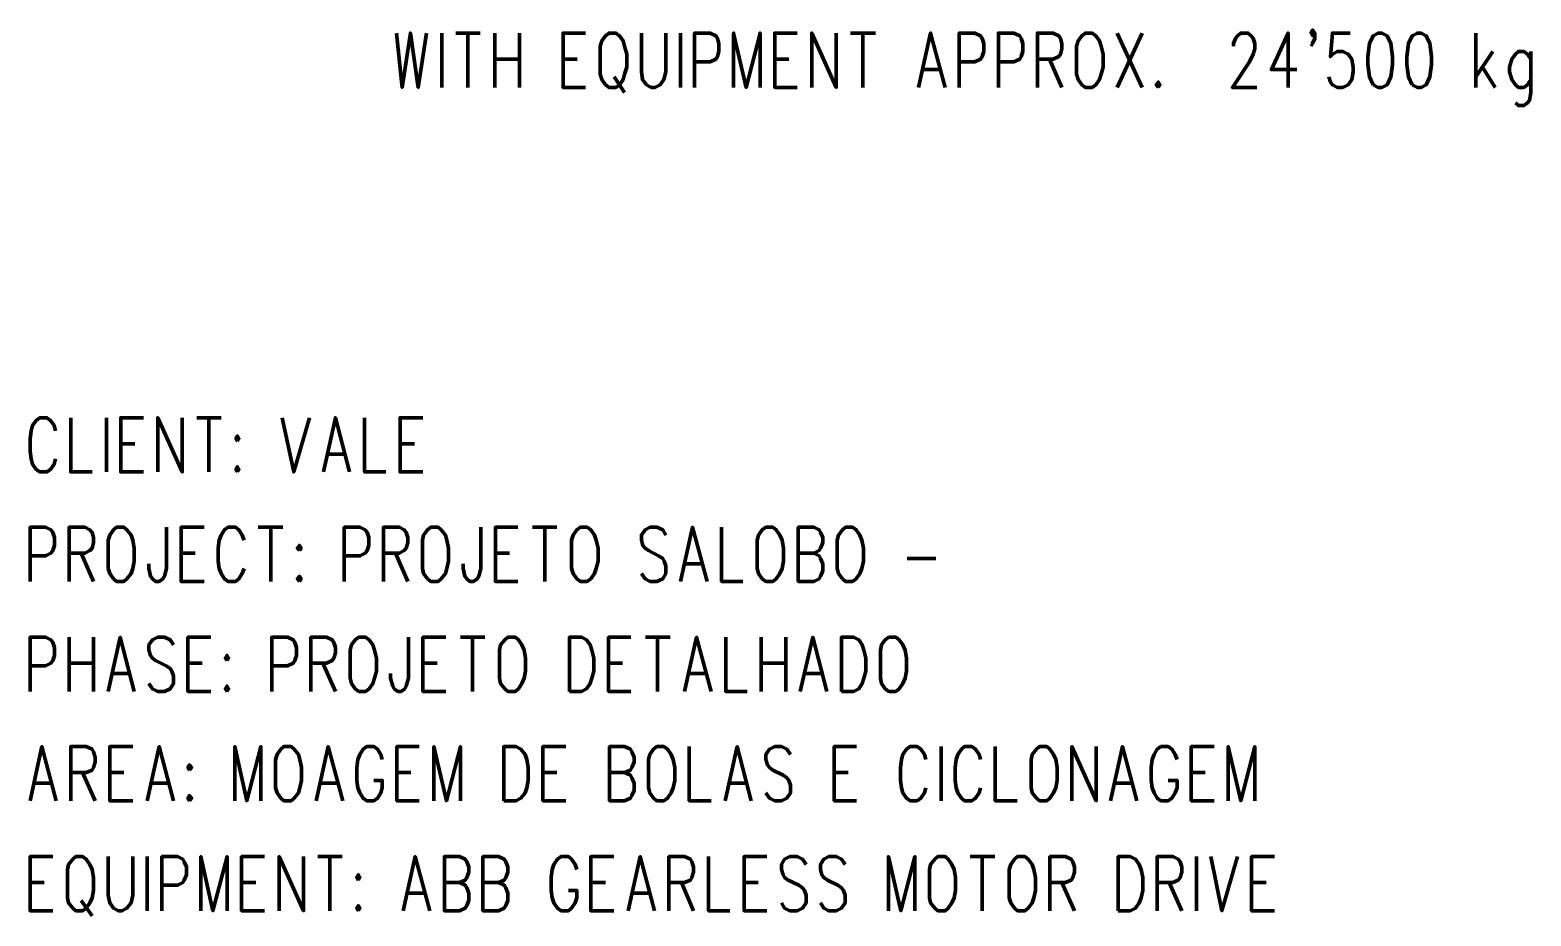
# Model space of a CAD drawing. Header units: metres. Extents: x 1223 to 5739, y -151236 to 19014.
# Drawn here: x 5558.7 to 5617.2, y -151099.6 to -151065.1 of the extents above; entities that cross this region are included whole.
import ezdxf

# ---------------------------------------------------------------- set-up
doc = ezdxf.new("R2010")
doc.units = ezdxf.units.M
doc.layers.add('PDF_Geometry', color=7, linetype='Continuous')

msp = doc.modelspace()

# ---------------------------------------------------------------- linework, layer by layer
at = {"layer": 'PDF_Geometry', "color": 8, "lineweight": 90}
for points in [[(5608.624, -151065.692), (5608.685, -151065.59), (5608.766, -151065.387), (5608.766, -151065.184), (5608.685, -151065.285), (5608.624, -151065.184), (5608.685, -151065.062), (5608.766, -151065.184)], [(5572.962, -151065.184), (5573.185, -151067.297), (5573.511, -151065.184), (5573.815, -151067.297), (5574.141, -151065.184)], [(5574.73, -151067.297), (5574.73, -151065.184)], [(5575.278, -151065.184), (5576.234, -151065.184)], [(5575.746, -151067.297), (5575.746, -151065.184)], [(5576.802, -151067.297), (5576.802, -151065.184)], [(5577.758, -151065.184), (5577.758, -151067.297)], [(5580.338, -151067.297), (5579.464, -151067.297), (5579.464, -151065.184), (5580.338, -151065.184)], [(5582.512, -151065.184), (5582.512, -151066.688), (5582.553, -151066.992), (5582.716, -151067.196), (5582.899, -151067.297), (5583.041, -151067.297), (5583.244, -151067.196), (5583.386, -151066.992), (5583.467, -151066.688), (5583.467, -151065.184)], [(5584.036, -151067.297), (5584.036, -151065.184)], [(5584.585, -151067.297), (5584.585, -151065.184), (5585.195, -151065.184), (5585.418, -151065.285), (5585.479, -151065.387), (5585.54, -151065.59), (5585.54, -151065.895), (5585.479, -151066.098), (5585.418, -151066.2), (5585.195, -151066.301), (5584.585, -151066.301)], [(5586.109, -151067.297), (5586.109, -151065.184), (5586.597, -151067.297), (5587.145, -151065.184), (5587.145, -151067.297)], [(5588.588, -151067.297), (5587.714, -151067.297), (5587.714, -151065.184), (5588.588, -151065.184)], [(5589.157, -151067.297), (5589.157, -151065.184), (5590.112, -151067.297), (5590.112, -151065.184)], [(5590.661, -151065.184), (5591.636, -151065.184)], [(5591.148, -151067.297), (5591.148, -151065.184)], [(5593.323, -151067.297), (5593.79, -151065.184), (5594.359, -151067.297)], [(5594.908, -151067.297), (5594.908, -151065.184), (5595.517, -151065.184), (5595.741, -151065.285), (5595.802, -151065.387), (5595.863, -151065.59), (5595.863, -151065.895), (5595.802, -151066.098), (5595.741, -151066.2), (5595.517, -151066.301), (5594.908, -151066.301)], [(5596.432, -151067.297), (5596.432, -151065.184), (5597.041, -151065.184), (5597.265, -151065.285), (5597.326, -151065.387), (5597.387, -151065.59), (5597.387, -151065.895), (5597.326, -151066.098), (5597.265, -151066.2), (5597.041, -151066.301), (5596.432, -151066.301)], [(5597.956, -151067.297), (5597.956, -151065.184), (5598.565, -151065.184), (5598.789, -151065.285), (5598.85, -151065.387), (5598.911, -151065.59), (5598.911, -151065.793), (5598.85, -151065.997), (5598.789, -151066.098), (5598.565, -151066.2), (5597.956, -151066.2)], [(5601.065, -151067.297), (5602.04, -151065.184)], [(5601.065, -151065.184), (5602.04, -151067.297)], [(5606.51, -151067.297), (5605.555, -151067.297), (5606.226, -151066.301), (5606.368, -151065.997), (5606.429, -151065.793), (5606.429, -151065.59), (5606.368, -151065.387), (5606.287, -151065.285), (5606.165, -151065.184), (5605.881, -151065.184), (5605.759, -151065.285), (5605.677, -151065.387), (5605.596, -151065.59), (5605.596, -151065.692)], [(5607.73, -151067.297), (5607.73, -151065.184), (5607.079, -151066.606), (5608.075, -151066.606)], [(5609.315, -151066.891), (5609.376, -151067.094), (5609.457, -151067.196), (5609.66, -151067.297), (5609.863, -151067.297), (5610.067, -151067.196), (5610.209, -151066.992), (5610.27, -151066.688), (5610.27, -151066.505), (5610.209, -151066.2), (5610.067, -151065.997), (5609.863, -151065.895), (5609.66, -151065.895), (5609.457, -151065.997), (5609.376, -151066.098), (5609.457, -151065.184), (5610.148, -151065.184)], [(5615.045, -151067.297), (5615.045, -151065.184)], [(5576.802, -151066.2), (5577.758, -151066.2)], [(5579.464, -151066.2), (5580.013, -151066.2)], [(5587.714, -151066.2), (5588.263, -151066.2)], [(5598.423, -151066.2), (5598.911, -151067.297)], [(5615.716, -151065.895), (5615.045, -151066.891)], [(5617.199, -151066.2), (5617.057, -151065.997), (5616.914, -151065.895), (5616.711, -151065.895), (5616.589, -151065.997), (5616.447, -151066.2), (5616.366, -151066.505), (5616.366, -151066.688), (5616.447, -151066.992), (5616.589, -151067.196), (5616.711, -151067.297), (5616.914, -151067.297), (5617.057, -151067.196), (5617.199, -151066.992)], [(5616.589, -151067.907), (5616.711, -151068.008), (5616.914, -151068.008), (5617.057, -151067.907), (5617.138, -151067.805), (5617.199, -151067.5), (5617.199, -151065.895)], [(5593.465, -151066.606), (5594.156, -151066.606)], [(5615.309, -151066.505), (5615.797, -151067.297)], [(5581.456, -151066.891), (5581.862, -151067.5)], [(5559.673, -151081.785), (5559.612, -151081.989), (5559.469, -151082.192), (5559.327, -151082.293), (5559.063, -151082.293), (5558.921, -151082.192), (5558.779, -151081.989), (5558.718, -151081.785), (5558.677, -151081.501), (5558.677, -151080.993), (5558.718, -151080.688), (5558.779, -151080.485), (5558.921, -151080.282), (5559.063, -151080.18), (5559.327, -151080.18), (5559.469, -151080.282), (5559.612, -151080.485), (5559.673, -151080.688)], [(5561.095, -151082.293), (5560.262, -151082.293), (5560.262, -151080.18)], [(5561.664, -151082.293), (5561.664, -151080.18)], [(5563.107, -151082.293), (5562.213, -151082.293), (5562.213, -151080.18), (5563.107, -151080.18)], [(5563.655, -151082.293), (5563.655, -151080.18), (5564.61, -151082.293), (5564.61, -151080.18)], [(5565.179, -151080.18), (5566.134, -151080.18)], [(5565.647, -151082.293), (5565.647, -151080.18)], [(5568.512, -151080.18), (5568.959, -151082.293), (5569.569, -151080.18)], [(5570.117, -151082.293), (5570.585, -151080.18), (5571.133, -151082.293)], [(5572.556, -151082.293), (5571.722, -151082.293), (5571.722, -151080.18)], [(5573.998, -151082.293), (5573.104, -151082.293), (5573.104, -151080.18), (5573.998, -151080.18)], [(5562.213, -151081.196), (5562.761, -151081.196)], [(5573.104, -151081.196), (5573.673, -151081.196)], [(5570.259, -151081.602), (5570.95, -151081.602)], [(5558.677, -151086.561), (5558.677, -151084.447), (5559.287, -151084.447), (5559.49, -151084.549), (5559.571, -151084.651), (5559.632, -151084.854), (5559.632, -151085.159), (5559.571, -151085.362), (5559.49, -151085.463), (5559.287, -151085.565), (5558.677, -151085.565)], [(5560.201, -151086.561), (5560.201, -151084.447), (5560.811, -151084.447), (5561.014, -151084.549), (5561.095, -151084.651), (5561.156, -151084.854), (5561.156, -151085.057), (5561.095, -151085.26), (5561.014, -151085.362), (5560.811, -151085.463), (5560.201, -151085.463)], [(5563.31, -151085.87), (5563.31, -151086.053), (5563.371, -151086.357), (5563.452, -151086.459), (5563.574, -151086.561), (5563.716, -151086.561), (5563.859, -151086.459), (5563.92, -151086.357), (5564.001, -151086.053), (5564.001, -151084.447)], [(5565.464, -151086.561), (5564.57, -151086.561), (5564.57, -151084.447), (5565.464, -151084.447)], [(5567.029, -151086.053), (5566.947, -151086.256), (5566.825, -151086.459), (5566.683, -151086.561), (5566.399, -151086.561), (5566.256, -151086.459), (5566.134, -151086.256), (5566.053, -151086.053), (5566.013, -151085.768), (5566.013, -151085.26), (5566.053, -151084.955), (5566.134, -151084.752), (5566.256, -151084.549), (5566.399, -151084.447), (5566.683, -151084.447), (5566.825, -151084.549), (5566.947, -151084.752), (5567.029, -151084.955)], [(5567.577, -151084.447), (5568.532, -151084.447)], [(5568.065, -151086.561), (5568.065, -151084.447)], [(5570.93, -151086.561), (5570.93, -151084.447), (5571.54, -151084.447), (5571.743, -151084.549), (5571.824, -151084.651), (5571.885, -151084.854), (5571.885, -151085.159), (5571.824, -151085.362), (5571.743, -151085.463), (5571.54, -151085.565), (5570.93, -151085.565)], [(5572.454, -151086.561), (5572.454, -151084.447), (5573.064, -151084.447), (5573.267, -151084.549), (5573.348, -151084.651), (5573.409, -151084.854), (5573.409, -151085.057), (5573.348, -151085.26), (5573.267, -151085.362), (5573.064, -151085.463), (5572.454, -151085.463)], [(5575.563, -151085.87), (5575.563, -151086.053), (5575.624, -151086.357), (5575.705, -151086.459), (5575.827, -151086.561), (5575.969, -151086.561), (5576.112, -151086.459), (5576.173, -151086.357), (5576.254, -151086.053), (5576.254, -151084.447)], [(5577.697, -151086.561), (5576.823, -151086.561), (5576.823, -151084.447), (5577.697, -151084.447)], [(5578.266, -151084.447), (5579.221, -151084.447)], [(5578.753, -151086.561), (5578.753, -151084.447)], [(5582.512, -151086.256), (5582.655, -151086.459), (5582.858, -151086.561), (5583.122, -151086.561), (5583.346, -151086.459), (5583.467, -151086.256), (5583.467, -151085.951), (5583.407, -151085.768), (5583.346, -151085.667), (5583.183, -151085.565), (5582.797, -151085.362), (5582.655, -151085.26), (5582.573, -151085.159), (5582.512, -151084.955), (5582.512, -151084.752), (5582.655, -151084.549), (5582.858, -151084.447), (5583.122, -151084.447), (5583.346, -151084.549), (5583.467, -151084.752)], [(5584.036, -151086.561), (5584.504, -151084.447), (5585.073, -151086.561)], [(5586.475, -151086.561), (5585.642, -151086.561), (5585.642, -151084.447)], [(5588.629, -151085.463), (5589.238, -151085.463), (5589.442, -151085.362), (5589.503, -151085.26), (5589.584, -151085.057), (5589.584, -151084.854), (5589.503, -151084.651), (5589.442, -151084.549), (5589.238, -151084.447), (5588.629, -151084.447), (5588.629, -151086.561), (5589.238, -151086.561), (5589.442, -151086.459), (5589.503, -151086.357), (5589.584, -151086.154), (5589.584, -151085.87), (5589.503, -151085.667), (5589.442, -151085.565), (5589.238, -151085.463)], [(5560.668, -151085.463), (5561.156, -151086.561)], [(5564.57, -151085.463), (5565.118, -151085.463)], [(5572.921, -151085.463), (5573.409, -151086.561)], [(5576.823, -151085.463), (5577.371, -151085.463)], [(5584.179, -151085.87), (5584.87, -151085.87)], [(5592.876, -151085.667), (5593.993, -151085.667)], [(5558.677, -151090.848), (5558.677, -151088.735), (5559.287, -151088.735), (5559.49, -151088.836), (5559.571, -151088.938), (5559.632, -151089.141), (5559.632, -151089.446), (5559.571, -151089.649), (5559.49, -151089.751), (5559.287, -151089.852), (5558.677, -151089.852)], [(5560.201, -151090.848), (5560.201, -151088.735)], [(5561.156, -151088.735), (5561.156, -151090.848)], [(5561.725, -151090.848), (5562.192, -151088.735), (5562.741, -151090.848)], [(5563.31, -151090.543), (5563.452, -151090.747), (5563.655, -151090.848), (5563.92, -151090.848), (5564.143, -151090.747), (5564.265, -151090.543), (5564.265, -151090.239), (5564.204, -151090.056), (5564.143, -151089.954), (5563.98, -151089.852), (5563.574, -151089.649), (5563.452, -151089.548), (5563.371, -151089.446), (5563.31, -151089.243), (5563.31, -151089.04), (5563.452, -151088.836), (5563.655, -151088.735), (5563.92, -151088.735), (5564.143, -151088.836), (5564.265, -151089.04)], [(5565.728, -151090.848), (5564.834, -151090.848), (5564.834, -151088.735), (5565.728, -151088.735)], [(5568.105, -151090.848), (5568.105, -151088.735), (5568.715, -151088.735), (5568.939, -151088.836), (5569, -151088.938), (5569.061, -151089.141), (5569.061, -151089.446), (5569, -151089.649), (5568.939, -151089.751), (5568.715, -151089.852), (5568.105, -151089.852)], [(5569.629, -151090.848), (5569.629, -151088.735), (5570.239, -151088.735), (5570.463, -151088.836), (5570.524, -151088.938), (5570.585, -151089.141), (5570.585, -151089.344), (5570.524, -151089.548), (5570.463, -151089.649), (5570.239, -151089.751), (5569.629, -151089.751)], [(5572.738, -151090.157), (5572.738, -151090.34), (5572.82, -151090.645), (5572.881, -151090.747), (5573.023, -151090.848), (5573.145, -151090.848), (5573.287, -151090.747), (5573.348, -151090.645), (5573.429, -151090.34), (5573.429, -151088.735)], [(5574.892, -151090.848), (5573.998, -151090.848), (5573.998, -151088.735), (5574.892, -151088.735)], [(5575.461, -151088.735), (5576.416, -151088.735)], [(5575.929, -151090.848), (5575.929, -151088.735)], [(5582.106, -151090.848), (5581.232, -151090.848), (5581.232, -151088.735), (5582.106, -151088.735)], [(5582.675, -151088.735), (5583.63, -151088.735)], [(5583.142, -151090.848), (5583.142, -151088.735)], [(5584.199, -151090.848), (5584.666, -151088.735), (5585.235, -151090.848)], [(5586.637, -151090.848), (5585.804, -151090.848), (5585.804, -151088.735)], [(5587.186, -151090.848), (5587.186, -151088.735)], [(5588.141, -151088.735), (5588.141, -151090.848)], [(5588.71, -151090.848), (5589.198, -151088.735), (5589.746, -151090.848)], [(5560.201, -151089.751), (5561.156, -151089.751)], [(5561.867, -151090.157), (5562.538, -151090.157)], [(5564.834, -151089.751), (5565.383, -151089.751)], [(5570.097, -151089.751), (5570.585, -151090.848)], [(5573.998, -151089.751), (5574.547, -151089.751)], [(5581.232, -151089.751), (5581.781, -151089.751)], [(5584.341, -151090.157), (5585.032, -151090.157)], [(5587.186, -151089.751), (5588.141, -151089.751)], [(5588.852, -151090.157), (5589.543, -151090.157)], [(5558.677, -151095.115), (5559.144, -151093.002), (5559.693, -151095.115)], [(5560.262, -151095.115), (5560.262, -151093.002), (5560.871, -151093.002), (5561.095, -151093.104), (5561.156, -151093.205), (5561.217, -151093.408), (5561.217, -151093.612), (5561.156, -151093.815), (5561.095, -151093.916), (5560.871, -151094.018), (5560.262, -151094.018)], [(5562.68, -151095.115), (5561.786, -151095.115), (5561.786, -151093.002), (5562.68, -151093.002)], [(5563.249, -151095.115), (5563.716, -151093.002), (5564.265, -151095.115)], [(5566.663, -151095.115), (5566.663, -151093.002), (5567.13, -151095.115), (5567.679, -151093.002), (5567.679, -151095.115)], [(5569.833, -151095.115), (5570.3, -151093.002), (5570.869, -151095.115)], [(5572.088, -151094.323), (5572.413, -151094.323), (5572.413, -151094.607), (5572.352, -151094.811), (5572.23, -151095.014), (5572.088, -151095.115), (5571.804, -151095.115), (5571.661, -151095.014), (5571.54, -151094.811), (5571.458, -151094.607), (5571.418, -151094.323), (5571.418, -151093.815), (5571.458, -151093.51), (5571.54, -151093.307), (5571.661, -151093.104), (5571.804, -151093.002), (5572.088, -151093.002), (5572.23, -151093.104), (5572.352, -151093.307), (5572.413, -151093.51)], [(5573.856, -151095.115), (5572.982, -151095.115), (5572.982, -151093.002), (5573.856, -151093.002)], [(5574.425, -151095.115), (5574.425, -151093.002), (5574.913, -151095.115), (5575.461, -151093.002), (5575.461, -151095.115)], [(5579.566, -151095.115), (5578.672, -151095.115), (5578.672, -151093.002), (5579.566, -151093.002)], [(5581.273, -151094.018), (5581.862, -151094.018), (5582.086, -151093.916), (5582.147, -151093.815), (5582.228, -151093.612), (5582.228, -151093.408), (5582.147, -151093.205), (5582.086, -151093.104), (5581.862, -151093.002), (5581.273, -151093.002), (5581.273, -151095.115), (5581.862, -151095.115), (5582.086, -151095.014), (5582.147, -151094.912), (5582.228, -151094.709), (5582.228, -151094.424), (5582.147, -151094.221), (5582.086, -151094.12), (5581.862, -151094.018)], [(5585.235, -151095.115), (5584.382, -151095.115), (5584.382, -151093.002)], [(5585.784, -151095.115), (5586.251, -151093.002), (5586.8, -151095.115)], [(5587.369, -151094.811), (5587.511, -151095.014), (5587.714, -151095.115), (5587.979, -151095.115), (5588.182, -151095.014), (5588.324, -151094.811), (5588.324, -151094.506), (5588.263, -151094.323), (5588.182, -151094.221), (5588.039, -151094.12), (5587.633, -151093.916), (5587.511, -151093.815), (5587.43, -151093.713), (5587.369, -151093.51), (5587.369, -151093.307), (5587.511, -151093.104), (5587.714, -151093.002), (5587.979, -151093.002), (5588.182, -151093.104), (5588.324, -151093.307)], [(5590.905, -151095.115), (5590.031, -151095.115), (5590.031, -151093.002), (5590.905, -151093.002)], [(5593.607, -151094.607), (5593.546, -151094.811), (5593.404, -151095.014), (5593.262, -151095.115), (5592.998, -151095.115), (5592.855, -151095.014), (5592.713, -151094.811), (5592.652, -151094.607), (5592.612, -151094.323), (5592.612, -151093.815), (5592.652, -151093.51), (5592.713, -151093.307), (5592.855, -151093.104), (5592.998, -151093.002), (5593.262, -151093.002), (5593.404, -151093.104), (5593.546, -151093.307), (5593.607, -151093.51)], [(5594.197, -151095.115), (5594.197, -151093.002)], [(5595.741, -151094.607), (5595.68, -151094.811), (5595.538, -151095.014), (5595.395, -151095.115), (5595.111, -151095.115), (5594.989, -151095.014), (5594.847, -151094.811), (5594.786, -151094.607), (5594.745, -151094.323), (5594.745, -151093.815), (5594.786, -151093.51), (5594.847, -151093.307), (5594.989, -151093.104), (5595.111, -151093.002), (5595.395, -151093.002), (5595.538, -151093.104), (5595.68, -151093.307), (5595.741, -151093.51)], [(5597.163, -151095.115), (5596.31, -151095.115), (5596.31, -151093.002)], [(5599.297, -151095.115), (5599.297, -151093.002), (5600.252, -151095.115), (5600.252, -151093.002)], [(5600.801, -151095.115), (5601.268, -151093.002), (5601.837, -151095.115)], [(5603.056, -151094.323), (5603.401, -151094.323), (5603.401, -151094.607), (5603.32, -151094.811), (5603.198, -151095.014), (5603.056, -151095.115), (5602.772, -151095.115), (5602.629, -151095.014), (5602.507, -151094.811), (5602.426, -151094.607), (5602.385, -151094.323), (5602.385, -151093.815), (5602.426, -151093.51), (5602.507, -151093.307), (5602.629, -151093.104), (5602.772, -151093.002), (5603.056, -151093.002), (5603.198, -151093.104), (5603.32, -151093.307), (5603.401, -151093.51)], [(5604.844, -151095.115), (5603.95, -151095.115), (5603.95, -151093.002), (5604.844, -151093.002)], [(5605.393, -151095.115), (5605.393, -151093.002), (5605.881, -151095.115), (5606.429, -151093.002), (5606.429, -151095.115)], [(5560.729, -151094.018), (5561.217, -151095.115)], [(5561.786, -151094.018), (5562.335, -151094.018)], [(5572.982, -151094.018), (5573.531, -151094.018)], [(5578.672, -151094.018), (5579.221, -151094.018)], [(5590.031, -151094.018), (5590.58, -151094.018)], [(5603.95, -151094.018), (5604.499, -151094.018)], [(5558.819, -151094.424), (5559.49, -151094.424)], [(5563.371, -151094.424), (5564.062, -151094.424)], [(5569.975, -151094.424), (5570.666, -151094.424)], [(5585.906, -151094.424), (5586.597, -151094.424)], [(5600.943, -151094.424), (5601.634, -151094.424)], [(5559.571, -151099.403), (5558.677, -151099.403), (5558.677, -151097.29), (5559.571, -151097.29)], [(5561.725, -151097.29), (5561.725, -151098.793), (5561.786, -151099.098), (5561.928, -151099.301), (5562.131, -151099.403), (5562.253, -151099.403), (5562.456, -151099.301), (5562.619, -151099.098), (5562.68, -151098.793), (5562.68, -151097.29)], [(5563.249, -151099.403), (5563.249, -151097.29)], [(5563.818, -151099.403), (5563.818, -151097.29), (5564.428, -151097.29), (5564.631, -151097.391), (5564.692, -151097.493), (5564.773, -151097.696), (5564.773, -151098.001), (5564.692, -151098.204), (5564.631, -151098.306), (5564.428, -151098.407), (5563.818, -151098.407)], [(5565.342, -151099.403), (5565.342, -151097.29), (5565.809, -151099.403), (5566.358, -151097.29), (5566.358, -151099.403)], [(5567.821, -151099.403), (5566.927, -151099.403), (5566.927, -151097.29), (5567.821, -151097.29)], [(5568.39, -151099.403), (5568.39, -151097.29), (5569.345, -151099.403), (5569.345, -151097.29)], [(5569.894, -151097.29), (5570.849, -151097.29)], [(5570.361, -151099.403), (5570.361, -151097.29)], [(5573.226, -151099.403), (5573.693, -151097.29), (5574.262, -151099.403)], [(5574.831, -151098.306), (5575.421, -151098.306), (5575.644, -151098.204), (5575.705, -151098.102), (5575.786, -151097.899), (5575.786, -151097.696), (5575.705, -151097.493), (5575.644, -151097.391), (5575.421, -151097.29), (5574.831, -151097.29), (5574.831, -151099.403), (5575.421, -151099.403), (5575.644, -151099.301), (5575.705, -151099.2), (5575.786, -151098.997), (5575.786, -151098.712), (5575.705, -151098.509), (5575.644, -151098.407), (5575.421, -151098.306)], [(5576.335, -151098.306), (5576.945, -151098.306), (5577.168, -151098.204), (5577.229, -151098.102), (5577.31, -151097.899), (5577.31, -151097.696), (5577.229, -151097.493), (5577.168, -151097.391), (5576.945, -151097.29), (5576.335, -151097.29), (5576.335, -151099.403), (5576.945, -151099.403), (5577.168, -151099.301), (5577.229, -151099.2), (5577.31, -151098.997), (5577.31, -151098.712), (5577.229, -151098.509), (5577.168, -151098.407), (5576.945, -151098.306)], [(5579.668, -151098.61), (5579.993, -151098.61), (5579.993, -151098.895), (5579.932, -151099.098), (5579.79, -151099.301), (5579.668, -151099.403), (5579.383, -151099.403), (5579.241, -151099.301), (5579.099, -151099.098), (5579.038, -151098.895), (5578.997, -151098.61), (5578.997, -151098.102), (5579.038, -151097.798), (5579.099, -151097.594), (5579.241, -151097.391), (5579.383, -151097.29), (5579.668, -151097.29), (5579.79, -151097.391), (5579.932, -151097.594), (5579.993, -151097.798)], [(5581.435, -151099.403), (5580.541, -151099.403), (5580.541, -151097.29), (5581.435, -151097.29)], [(5582.004, -151099.403), (5582.472, -151097.29), (5583.02, -151099.403)], [(5583.589, -151099.403), (5583.589, -151097.29), (5584.199, -151097.29), (5584.423, -151097.391), (5584.483, -151097.493), (5584.544, -151097.696), (5584.544, -151097.899), (5584.483, -151098.102), (5584.423, -151098.204), (5584.199, -151098.306), (5583.589, -151098.306)], [(5585.967, -151099.403), (5585.134, -151099.403), (5585.134, -151097.29)], [(5587.41, -151099.403), (5586.515, -151099.403), (5586.515, -151097.29), (5587.41, -151097.29)], [(5587.979, -151099.098), (5588.1, -151099.301), (5588.304, -151099.403), (5588.588, -151099.403), (5588.791, -151099.301), (5588.934, -151099.098), (5588.934, -151098.793), (5588.873, -151098.61), (5588.791, -151098.509), (5588.649, -151098.407), (5588.243, -151098.204), (5588.1, -151098.102), (5588.039, -151098.001), (5587.979, -151097.798), (5587.979, -151097.594), (5588.1, -151097.391), (5588.304, -151097.29), (5588.588, -151097.29), (5588.791, -151097.391), (5588.934, -151097.594)], [(5589.503, -151099.098), (5589.624, -151099.301), (5589.828, -151099.403), (5590.112, -151099.403), (5590.315, -151099.301), (5590.458, -151099.098), (5590.458, -151098.793), (5590.397, -151098.61), (5590.315, -151098.509), (5590.173, -151098.407), (5589.767, -151098.204), (5589.624, -151098.102), (5589.543, -151098.001), (5589.503, -151097.798), (5589.503, -151097.594), (5589.624, -151097.391), (5589.828, -151097.29), (5590.112, -151097.29), (5590.315, -151097.391), (5590.458, -151097.594)], [(5592.144, -151099.403), (5592.144, -151097.29), (5592.632, -151099.403), (5593.181, -151097.29), (5593.181, -151099.403)], [(5595.334, -151097.29), (5596.289, -151097.29)], [(5595.802, -151099.403), (5595.802, -151097.29)], [(5598.443, -151099.403), (5598.443, -151097.29), (5599.053, -151097.29), (5599.277, -151097.391), (5599.337, -151097.493), (5599.398, -151097.696), (5599.398, -151097.899), (5599.337, -151098.102), (5599.277, -151098.204), (5599.053, -151098.306), (5598.443, -151098.306)], [(5602.629, -151099.403), (5602.629, -151097.29), (5603.239, -151097.29), (5603.442, -151097.391), (5603.523, -151097.493), (5603.584, -151097.696), (5603.584, -151097.899), (5603.523, -151098.102), (5603.442, -151098.204), (5603.239, -151098.306), (5602.629, -151098.306)], [(5604.153, -151099.403), (5604.153, -151097.29)], [(5604.722, -151097.29), (5605.149, -151099.403), (5605.759, -151097.29)], [(5607.201, -151099.403), (5606.307, -151099.403), (5606.307, -151097.29), (5607.201, -151097.29)], [(5558.677, -151098.306), (5559.226, -151098.306)], [(5566.927, -151098.306), (5567.476, -151098.306)], [(5580.541, -151098.306), (5581.11, -151098.306)], [(5584.077, -151098.306), (5584.544, -151099.403)], [(5586.515, -151098.306), (5587.064, -151098.306)], [(5598.911, -151098.306), (5599.398, -151099.403)], [(5603.097, -151098.306), (5603.584, -151099.403)], [(5606.307, -151098.306), (5606.876, -151098.306)], [(5560.668, -151098.997), (5561.095, -151099.606)], [(5573.368, -151098.712), (5574.059, -151098.712)], [(5582.147, -151098.712), (5582.817, -151098.712)]]:
    msp.add_lwpolyline(points, dxfattribs=at)
for points in [[(5581.11, -151067.196), (5581.253, -151067.297), (5581.517, -151067.297), (5581.659, -151067.196), (5581.801, -151066.992), (5581.862, -151066.789), (5581.943, -151066.505), (5581.943, -151065.997), (5581.862, -151065.692), (5581.801, -151065.489), (5581.659, -151065.285), (5581.517, -151065.184), (5581.253, -151065.184), (5581.11, -151065.285), (5580.968, -151065.489), (5580.907, -151065.692), (5580.907, -151065.997), (5580.907, -151066.505), (5580.907, -151066.789), (5580.968, -151066.992)], [(5599.683, -151067.196), (5599.825, -151067.297), (5600.089, -151067.297), (5600.232, -151067.196), (5600.374, -151066.992), (5600.435, -151066.789), (5600.516, -151066.505), (5600.516, -151065.997), (5600.435, -151065.692), (5600.374, -151065.489), (5600.232, -151065.285), (5600.089, -151065.184), (5599.825, -151065.184), (5599.683, -151065.285), (5599.541, -151065.489), (5599.48, -151065.692), (5599.48, -151065.997), (5599.48, -151066.505), (5599.48, -151066.789), (5599.541, -151066.992)], [(5611.042, -151067.196), (5611.245, -151067.297), (5611.387, -151067.297), (5611.591, -151067.196), (5611.733, -151066.891), (5611.794, -151066.403), (5611.794, -151066.098), (5611.733, -151065.59), (5611.591, -151065.285), (5611.387, -151065.184), (5611.245, -151065.184), (5611.042, -151065.285), (5610.9, -151065.59), (5610.839, -151066.098), (5610.839, -151066.403), (5610.9, -151066.891)], [(5612.566, -151067.196), (5612.769, -151067.297), (5612.911, -151067.297), (5613.115, -151067.196), (5613.257, -151066.891), (5613.318, -151066.403), (5613.318, -151066.098), (5613.257, -151065.59), (5613.115, -151065.285), (5612.911, -151065.184), (5612.769, -151065.184), (5612.566, -151065.285), (5612.424, -151065.59), (5612.363, -151066.098), (5612.363, -151066.403), (5612.424, -151066.891)], [(5602.67, -151067.297), (5602.731, -151067.196), (5602.67, -151067.094), (5602.589, -151067.196)], [(5566.764, -151081.094), (5566.825, -151080.993), (5566.764, -151080.891), (5566.703, -151080.993)], [(5566.764, -151082.293), (5566.825, -151082.192), (5566.764, -151082.09), (5566.703, -151082.192)], [(5561.928, -151086.459), (5562.05, -151086.561), (5562.335, -151086.561), (5562.456, -151086.459), (5562.619, -151086.256), (5562.68, -151086.053), (5562.741, -151085.768), (5562.741, -151085.26), (5562.68, -151084.955), (5562.619, -151084.752), (5562.456, -151084.549), (5562.335, -151084.447), (5562.05, -151084.447), (5561.928, -151084.549), (5561.786, -151084.752), (5561.725, -151084.955), (5561.725, -151085.26), (5561.725, -151085.768), (5561.725, -151086.053), (5561.786, -151086.256)], [(5574.181, -151086.459), (5574.303, -151086.561), (5574.588, -151086.561), (5574.709, -151086.459), (5574.872, -151086.256), (5574.933, -151086.053), (5574.994, -151085.768), (5574.994, -151085.26), (5574.933, -151084.955), (5574.872, -151084.752), (5574.709, -151084.549), (5574.588, -151084.447), (5574.303, -151084.447), (5574.181, -151084.549), (5574.019, -151084.752), (5573.978, -151084.955), (5573.978, -151085.26), (5573.978, -151085.768), (5573.978, -151086.053), (5574.019, -151086.256)], [(5579.993, -151086.459), (5580.135, -151086.561), (5580.399, -151086.561), (5580.541, -151086.459), (5580.684, -151086.256), (5580.745, -151086.053), (5580.826, -151085.768), (5580.826, -151085.26), (5580.745, -151084.955), (5580.684, -151084.752), (5580.541, -151084.549), (5580.399, -151084.447), (5580.135, -151084.447), (5579.993, -151084.549), (5579.851, -151084.752), (5579.79, -151084.955), (5579.79, -151085.26), (5579.79, -151085.768), (5579.79, -151086.053), (5579.851, -151086.256)], [(5587.227, -151086.459), (5587.369, -151086.561), (5587.633, -151086.561), (5587.775, -151086.459), (5587.918, -151086.256), (5587.999, -151086.053), (5588.06, -151085.768), (5588.06, -151085.26), (5587.999, -151084.955), (5587.918, -151084.752), (5587.775, -151084.549), (5587.633, -151084.447), (5587.369, -151084.447), (5587.227, -151084.549), (5587.084, -151084.752), (5587.023, -151084.955), (5587.023, -151085.26), (5587.023, -151085.768), (5587.023, -151086.053), (5587.084, -151086.256)], [(5590.356, -151086.459), (5590.478, -151086.561), (5590.742, -151086.561), (5590.884, -151086.459), (5591.027, -151086.256), (5591.108, -151086.053), (5591.169, -151085.768), (5591.169, -151085.26), (5591.108, -151084.955), (5591.027, -151084.752), (5590.884, -151084.549), (5590.742, -151084.447), (5590.478, -151084.447), (5590.356, -151084.549), (5590.193, -151084.752), (5590.153, -151084.955), (5590.153, -151085.26), (5590.153, -151085.768), (5590.153, -151086.053), (5590.193, -151086.256)], [(5569.182, -151085.362), (5569.243, -151085.26), (5569.182, -151085.159), (5569.101, -151085.26)], [(5569.182, -151086.561), (5569.243, -151086.459), (5569.182, -151086.357), (5569.101, -151086.459)], [(5571.357, -151090.747), (5571.499, -151090.848), (5571.763, -151090.848), (5571.905, -151090.747), (5572.048, -151090.543), (5572.109, -151090.34), (5572.19, -151090.056), (5572.19, -151089.548), (5572.109, -151089.243), (5572.048, -151089.04), (5571.905, -151088.836), (5571.763, -151088.735), (5571.499, -151088.735), (5571.357, -151088.836), (5571.214, -151089.04), (5571.153, -151089.243), (5571.153, -151089.548), (5571.153, -151090.056), (5571.153, -151090.34), (5571.214, -151090.543)], [(5577.189, -151090.747), (5577.31, -151090.848), (5577.595, -151090.848), (5577.717, -151090.747), (5577.859, -151090.543), (5577.94, -151090.34), (5578.001, -151090.056), (5578.001, -151089.548), (5577.94, -151089.243), (5577.859, -151089.04), (5577.717, -151088.836), (5577.595, -151088.735), (5577.31, -151088.735), (5577.189, -151088.836), (5577.026, -151089.04), (5576.985, -151089.243), (5576.985, -151089.548), (5576.985, -151090.056), (5576.985, -151090.34), (5577.026, -151090.543)], [(5579.708, -151090.848), (5579.708, -151088.735), (5580.176, -151088.735), (5580.379, -151088.836), (5580.521, -151089.04), (5580.582, -151089.243), (5580.663, -151089.548), (5580.663, -151090.056), (5580.582, -151090.34), (5580.521, -151090.543), (5580.379, -151090.747), (5580.176, -151090.848)], [(5590.315, -151090.848), (5590.315, -151088.735), (5590.783, -151088.735), (5590.986, -151088.836), (5591.128, -151089.04), (5591.189, -151089.243), (5591.27, -151089.548), (5591.27, -151090.056), (5591.189, -151090.34), (5591.128, -151090.543), (5590.986, -151090.747), (5590.783, -151090.848)], [(5592.022, -151090.747), (5592.164, -151090.848), (5592.429, -151090.848), (5592.571, -151090.747), (5592.713, -151090.543), (5592.794, -151090.34), (5592.855, -151090.056), (5592.855, -151089.548), (5592.794, -151089.243), (5592.713, -151089.04), (5592.571, -151088.836), (5592.429, -151088.735), (5592.164, -151088.735), (5592.022, -151088.836), (5591.88, -151089.04), (5591.839, -151089.243), (5591.839, -151089.548), (5591.839, -151090.056), (5591.839, -151090.34), (5591.88, -151090.543)], [(5566.358, -151089.649), (5566.419, -151089.548), (5566.358, -151089.446), (5566.297, -151089.548)], [(5566.358, -151090.848), (5566.419, -151090.747), (5566.358, -151090.645), (5566.297, -151090.747)], [(5568.451, -151095.014), (5568.573, -151095.115), (5568.857, -151095.115), (5568.979, -151095.014), (5569.142, -151094.811), (5569.203, -151094.607), (5569.264, -151094.323), (5569.264, -151093.815), (5569.203, -151093.51), (5569.142, -151093.307), (5568.979, -151093.104), (5568.857, -151093.002), (5568.573, -151093.002), (5568.451, -151093.104), (5568.309, -151093.307), (5568.248, -151093.51), (5568.248, -151093.815), (5568.248, -151094.323), (5568.248, -151094.607), (5568.309, -151094.811)], [(5577.148, -151095.115), (5577.148, -151093.002), (5577.615, -151093.002), (5577.818, -151093.104), (5577.981, -151093.307), (5578.042, -151093.51), (5578.103, -151093.815), (5578.103, -151094.323), (5578.042, -151094.607), (5577.981, -151094.811), (5577.818, -151095.014), (5577.615, -151095.115)], [(5582.98, -151095.014), (5583.122, -151095.115), (5583.386, -151095.115), (5583.528, -151095.014), (5583.671, -151094.811), (5583.752, -151094.607), (5583.813, -151094.323), (5583.813, -151093.815), (5583.752, -151093.51), (5583.671, -151093.307), (5583.528, -151093.104), (5583.386, -151093.002), (5583.122, -151093.002), (5582.98, -151093.104), (5582.838, -151093.307), (5582.797, -151093.51), (5582.797, -151093.815), (5582.797, -151094.323), (5582.797, -151094.607), (5582.838, -151094.811)], [(5597.915, -151095.014), (5598.037, -151095.115), (5598.321, -151095.115), (5598.443, -151095.014), (5598.586, -151094.811), (5598.667, -151094.607), (5598.728, -151094.323), (5598.728, -151093.815), (5598.667, -151093.51), (5598.586, -151093.307), (5598.443, -151093.104), (5598.321, -151093.002), (5598.037, -151093.002), (5597.915, -151093.104), (5597.753, -151093.307), (5597.712, -151093.51), (5597.712, -151093.815), (5597.712, -151094.323), (5597.712, -151094.607), (5597.753, -151094.811)], [(5564.895, -151093.916), (5564.976, -151093.815), (5564.895, -151093.713), (5564.834, -151093.815)], [(5564.895, -151095.115), (5564.976, -151095.014), (5564.895, -151094.912), (5564.834, -151095.014)], [(5560.343, -151099.301), (5560.465, -151099.403), (5560.729, -151099.403), (5560.871, -151099.301), (5561.014, -151099.098), (5561.095, -151098.895), (5561.156, -151098.61), (5561.156, -151098.102), (5561.095, -151097.798), (5561.014, -151097.594), (5560.871, -151097.391), (5560.729, -151097.29), (5560.465, -151097.29), (5560.343, -151097.391), (5560.181, -151097.594), (5560.14, -151097.798), (5560.14, -151098.102), (5560.14, -151098.61), (5560.14, -151098.895), (5560.181, -151099.098)], [(5593.953, -151099.301), (5594.075, -151099.403), (5594.359, -151099.403), (5594.481, -151099.301), (5594.623, -151099.098), (5594.705, -151098.895), (5594.765, -151098.61), (5594.765, -151098.102), (5594.705, -151097.798), (5594.623, -151097.594), (5594.481, -151097.391), (5594.359, -151097.29), (5594.075, -151097.29), (5593.953, -151097.391), (5593.79, -151097.594), (5593.749, -151097.798), (5593.749, -151098.102), (5593.749, -151098.61), (5593.749, -151098.895), (5593.79, -151099.098)], [(5597.062, -151099.301), (5597.184, -151099.403), (5597.468, -151099.403), (5597.59, -151099.301), (5597.753, -151099.098), (5597.813, -151098.895), (5597.874, -151098.61), (5597.874, -151098.102), (5597.813, -151097.798), (5597.753, -151097.594), (5597.59, -151097.391), (5597.468, -151097.29), (5597.184, -151097.29), (5597.062, -151097.391), (5596.919, -151097.594), (5596.858, -151097.798), (5596.858, -151098.102), (5596.858, -151098.61), (5596.858, -151098.895), (5596.919, -151099.098)], [(5601.105, -151099.403), (5601.105, -151097.29), (5601.573, -151097.29), (5601.776, -151097.391), (5601.918, -151097.594), (5601.999, -151097.798), (5602.06, -151098.102), (5602.06, -151098.61), (5601.999, -151098.895), (5601.918, -151099.098), (5601.776, -151099.301), (5601.573, -151099.403)], [(5571.479, -151098.204), (5571.54, -151098.102), (5571.479, -151098.001), (5571.418, -151098.102)], [(5571.479, -151099.403), (5571.54, -151099.301), (5571.479, -151099.2), (5571.418, -151099.301)]]:
    msp.add_lwpolyline(points, close=True, dxfattribs=at)

doc.saveas('drawing.dxf')
